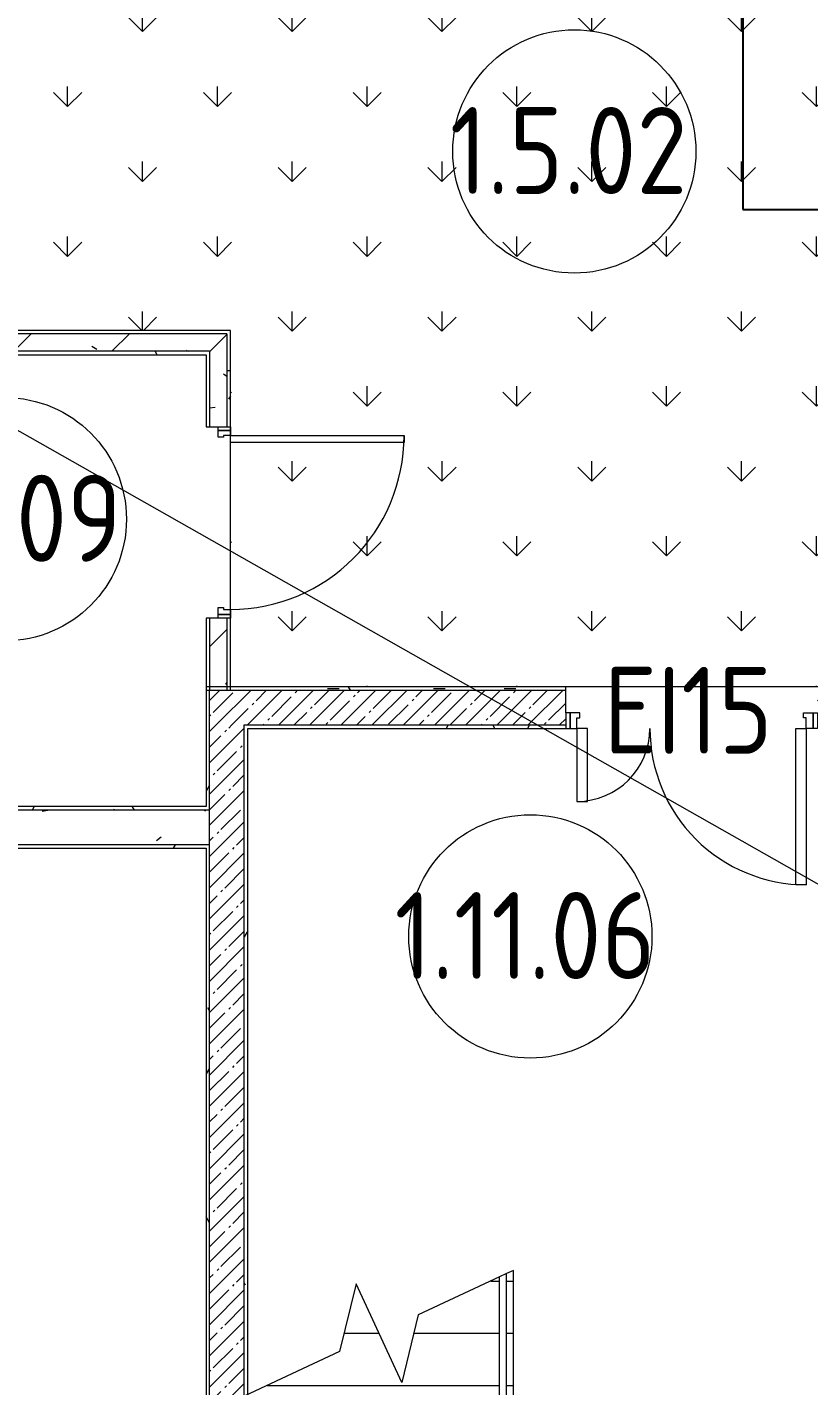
# Model space of a CAD drawing. Header units: millimetres. Extents: x -500089 to 1469082, y -290736 to 166440.
# Drawn here: x 1223103 to 1227604, y -61123 to -53306 of the extents above; entities that cross this region are included whole.
import ezdxf

# ---------------------------------------------------------------- set-up
doc = ezdxf.new("R2010")
doc.units = ezdxf.units.MM
for name, color, linetype, lineweight in [('Двери', 7, 'Continuous', 0), ('Лестницы', 7, 'Continuous', 0), ('Марки дверей', 7, 'Continuous', 9), ('Марки помещений', 7, 'Continuous', 0), ('Ограждение', 7, 'Continuous', 0), ('Стены несущие', 7, 'Continuous', 0), ('Стены отделка', 7, 'Continuous', 0), ('Стены штриховка', 7, 'Continuous', 0), ('экспертиза ДУ пояснения', 6, 'Continuous', 0), ('экспертиза условные обозначения', 1, 'Continuous', 0)]:
    doc.layers.add(name, color=color, linetype=linetype, lineweight=lineweight)
doc.styles.add('GOST Common_1', font='', dxfattribs={"width": 0.9, "height": 700})
doc.styles.get('GOST Common_1').set_extended_font_data('GOST Common')
pattern_1 = [(0, (1111853.59, -73570.49), (812.8, 203.2), [67.056, -542.544, 67.056, -542.544, -3251.2]), (0, (1111853.59, -73570.49), (812.8, 203.2), [-1219.2, 67.056, -1152.144, 67.056, -542.544, -1422.4]), (0, (1111853.59, -73570.49), (812.8, 203.2), [-3048, 67.056, -339.344, 67.056, -948.944]), (120, (1112158.39, -73468.89), (-582.37636, 602.30545), [67.056, -542.544, 67.056, -542.544, -3251.2]), (120, (1112158.39, -73468.89), (-582.37636, 602.30545), [-1219.2, 67.056, -1152.144, 67.056, -542.544, -1422.4]), (120, (1112158.39, -73468.89), (-582.37636, 602.30545), [-3048, 67.056, -339.344, 67.056, -948.944]), (240, (1112259.99, -73062.49), (-230.42364, -805.50545), [67.056, -542.544, 67.056, -542.544, -3251.2]), (240, (1112259.99, -73062.49), (-230.42364, -805.50545), [-1219.2, 67.056, -1152.144, 67.056, -542.544, -1422.4]), (240, (1112259.99, -73062.49), (-230.42364, -805.50545), [-3048, 67.056, -339.344, 67.056, -948.944])]
pattern_2 = [(45, (1111853.59, -73570.49), (-89.80256, 89.80256), []), (45, (1111943.39, -73570.49), (-89.80256, 89.80256), [158.75, -31.75, 13.411, -18.339])]
pattern_3 = [(45, (1111853.6, -73570.5), (-282.8427, 282.8427), [])]
pattern_4 = [(50, (1111853.6, -73570.5), (728.7365, -63.7558), [76.2, -838.2]), (355, (1111853.6, -73570.5), (-140.9716, 764.2276), [60.96, -670.56]), (100.451, (1111914.3, -73575.8), (587.77, 700.4668), [64.76, -712.36]), (46.184, (1111853.6, -73367.3), (1084.316, -168.171), [114.3, -1257.3]), (96.636, (1111943.9, -73381.3), (949.61, 989.71), [97.14, -1068.54]), (351.184, (1111853.6, -73367.3), (949.62, 989.701), [91.44, -1005.84]), (21, (1111955.2, -73418.1), (606.458, -409.0606), [76.2, -838.2]), (326, (1111955.2, -73418.1), (247.2083, 736.753), [60.96, -670.56]), (71.451, (1112005.7, -73452.2), (853.6683, 327.6855), [64.76, -712.36]), (37.5, (1111853.59, -73570.5), (12.3547, 338.2201), [33.528, -628.904, 33.528, -647.192, -673.1]), (37.5, (1111853.59, -73570.5), (12.3547, 338.2201), [-1343.152, 33.528, -639.572]), (7.5, (1111853.6, -73570.5), (267.2789, 400.7221), [33.528, -354.584, 33.528, -613.664, -256.54]), (7.5, (1111853.6, -73570.5), (267.2789, 400.7221), [-1035.304, 33.528, -223.012]), (327.5, (1111627.02, -73570.5), (542.3633, -22.91534), [33.528, -220.472, 33.528, -758.952, -1051.56]), (327.5, (1111627.02, -73570.5), (542.3633, -22.91534), [-1046.48, 33.528, -1018.032]), (317.5, (1111525.4, -73570.5), (592.517, 101.7071), [33.528, -296.672, 33.528, -492.76, -746.76]), (317.5, (1111525.4, -73570.5), (592.517, 101.7071), [-856.488, 33.528, -713.232])]

# ---------------------------------------------------------------- blocks, each defined once
blk = doc.blocks.new('ASVP_ДверьПротивопожарнаяСтальная_2 полотна - EI15 1320х2000h_полотна_ Г Пр _1200 в чистоте_-4225083-З Этаж 01')
at = {"layer": 'Двери', "lineweight": 18}
for p, q in [((-660, 1020), (-600, 1020)), ((-660, 120), (-660, 1020)), ((-600, 1020), (-600, 120)), ((660, 540), (600, 540)), ((600, 540), (600, 120)), ((660, 120), (660, 540)), ((-725, 120), (-700, 120)), ((-725, 30), (-725, 120)), ((-700, 120), (-660, 120)), ((-700, 30), (-700, 120)), ((-700, 120), (-700, 30)), ((-600, 120), (-660, 120)), ((-660, 120), (-660, 60)), ((600, 120), (660, 120)), ((700, 120), (660, 120)), ((660, 120), (660, 60)), ((700, 30), (700, 120)), ((725, 120), (700, 120)), ((700, 120), (700, 30)), ((725, 30), (725, 120)), ((-700, 30), (-725, 30)), ((-644, 30), (-700, 30)), ((-660, 60), (-644, 60)), ((-644, 60), (-644, 30)), ((660, 60), (644, 60)), ((644, 60), (644, 30)), ((644, 30), (700, 30)), ((700, 30), (725, 30))]:
    blk.add_line(p, q, dxfattribs=at)
at = {"layer": 'Двери'}
for centre, radius, start, end in [((-660, 120), 900, 360, 90), ((660, 120), 420, 90, 180)]:
    blk.add_arc(centre, radius, start, end, dxfattribs=at)
blk = doc.blocks.new('Тип верхнего поручня - Верхний поручень_Внутренний_-V402-З Этаж 01')
at = {"layer": 'Ограждение'}
for p, q in [((114010, 13092.7), (113970, 13074.1)), ((113970, 10350), (113970, 13074.1)), ((114010, 10350), (114010, 13092.7)), ((113970, 10350), (114010, 10350))]:
    blk.add_line(p, q, dxfattribs=at)
blk = doc.blocks.new('ASVP_ДверьДеревянная_1 полотно - Санузел 1000х2000h_полотно_ Г Пр _950 в чистоте_-4213391-З Этаж 01')
at = {"layer": 'Двери', "lineweight": 18}
for p, q in [((-500, 1070), (-460, 1070)), ((-500, 70), (-500, 1070)), ((-460, 1070), (-460, 70)), ((-550, 70), (-530, 70)), ((-550, 0), (-550, 70)), ((-530, 0), (-550, 0)), ((-530, 70), (-500, 70)), ((-530, 0), (-530, 70)), ((-530, 70), (-530, 0)), ((-490, 0), (-530, 0)), ((-460, 70), (-500, 70)), ((-500, 70), (-500, 30)), ((-500, 30), (-490, 30)), ((-490, 30), (-490, 0)), ((490, 30), (500, 30)), ((490, 0), (490, 30)), ((530, 0), (490, 0)), ((500, 70), (530, 70)), ((500, 30), (500, 70)), ((530, 70), (530, 0)), ((530, 70), (550, 70)), ((530, 0), (530, 70)), ((550, 0), (530, 0)), ((550, 70), (550, 0))]:
    blk.add_line(p, q, dxfattribs=at)
at = {"layer": 'Двери'}
blk.add_arc((-500, 70), 1000, 0, 90, dxfattribs=at)
blk = doc.blocks.new('ASVP_Марка_Помещение_ОдноЗначение - Номер-684784-З Этаж 01')
at = {"layer": 'Марки помещений'}
blk.add_circle((0, 0), 3.5, dxfattribs=at)

msp = doc.modelspace()

# ---------------------------------------------------------------- hatches: boundary and pattern name
at = {"layer": 'Стены штриховка'}
h = msp.add_hatch(dxfattribs=at)
h.set_pattern_fill('FP_201', color=256, style=0, pattern_type=2)
h.set_pattern_definition(pattern_3)
h.paths.add_polyline_path([(1224133.586, -55170.488), (1224153.586, -55170.488), (1224153.586, -55070.488), (1221913.586, -55070.488), (1221913.586, -55170.488), (1223514.169, -55170.488)], flags=0)
h = msp.add_hatch(dxfattribs=at)
h.set_pattern_fill('FP_31', color=256, style=0, pattern_type=2)
h.set_pattern_definition(pattern_4)
h.paths.add_polyline_path([(1224133.586, -55170.488), (1224153.586, -55170.488), (1224153.586, -55070.488), (1221913.586, -55070.488), (1221913.586, -55170.488), (1223514.169, -55170.488)], flags=0)
h = msp.add_hatch(dxfattribs=at)
h.set_pattern_fill('FP_201', color=256, style=0, pattern_type=2)
h.set_pattern_definition(pattern_3)
h.paths.add_polyline_path([(1224253.586, -57120.488), (1224253.586, -56705.488), (1224153.586, -56705.488), (1224153.586, -57120.488)], flags=0)
h.paths.add_polyline_path([(1224253.586, -55605.488), (1224253.586, -55070.488), (1224153.586, -55070.488), (1224153.586, -55605.488), (1224203.586, -55605.488)], flags=0)
h = msp.add_hatch(dxfattribs=at)
h.set_pattern_fill('FP_31', color=256, style=0, pattern_type=2)
h.set_pattern_definition(pattern_4)
h.paths.add_polyline_path([(1224253.586, -57120.488), (1224253.586, -56705.488), (1224153.586, -56705.488), (1224153.586, -57120.488)], flags=0)
h.paths.add_polyline_path([(1224253.586, -55605.488), (1224253.586, -55070.488), (1224153.586, -55070.488), (1224153.586, -55605.488), (1224203.586, -55605.488)], flags=0)
h = msp.add_hatch(dxfattribs=at)
h.set_pattern_fill('FP_174', color=256, style=0, pattern_type=2)
h.set_pattern_definition(pattern_1)
h.paths.add_polyline_path([(1224253.586, -57100.488), (1224273.586, -57100.488), (1224273.586, -56705.488), (1224253.586, -56705.488), (1224253.586, -57007.955)], flags=0)
h.paths.add_polyline_path([(1224253.586, -55605.488), (1224273.586, -55605.488), (1224273.586, -55050.488), (1224253.586, -55050.488), (1224253.586, -55569.211)], flags=0)
h = msp.add_hatch(dxfattribs=at)
h.set_pattern_fill('FP_174', color=256, style=0, pattern_type=2)
h.set_pattern_definition(pattern_1)
h.paths.add_polyline_path([(1221933.586, -55190.488), (1224133.586, -55190.488), (1224133.586, -55170.488), (1221933.586, -55170.488)], flags=0)
h = msp.add_hatch(dxfattribs=at)
h.set_pattern_fill('FP_174', color=256, style=0, pattern_type=2)
h.set_pattern_definition(pattern_1)
h.paths.add_polyline_path([(1224533.373, -57120.488), (1226203.586, -57120.488), (1226203.586, -57100.488), (1224253.586, -57100.488), (1224253.586, -57120.488), (1224353.586, -57120.488)], flags=0)
h.paths.add_polyline_path([(1227853.586, -57120.488), (1227871.233, -57102.841), (1227853.586, -57100.488), (1227653.586, -57100.488), (1227653.586, -57120.488)], flags=0)
h.paths.add_polyline_path([(1224153.586, -57120.488), (1224153.586, -57100.488), (1224133.586, -57100.488), (1224145.782, -57112.684)], flags=0)
h = msp.add_hatch(dxfattribs=at)
h.set_pattern_fill('FP_174', color=256, style=0, pattern_type=2)
h.set_pattern_definition(pattern_1)
h.paths.add_polyline_path([(1224153.586, -64600.488), (1224153.586, -58010.488), (1224133.586, -58010.488), (1224133.586, -64600.488)], flags=0)
h.paths.add_polyline_path([(1224153.586, -57810.488), (1224153.586, -57120.488), (1224133.586, -57120.488), (1224133.586, -57810.488)], flags=0)
h = msp.add_hatch(dxfattribs=at)
h.set_pattern_fill('FP_35', color=256, style=0, pattern_type=2)
h.set_pattern_definition(pattern_2)
h.paths.add_polyline_path([(1224353.586, -57320.488), (1226203.586, -57320.488), (1226203.586, -57120.488), (1224153.586, -57120.488), (1224153.586, -57320.488), (1224320.607, -57320.488)], flags=0)
h.paths.add_polyline_path([(1227653.701, -57320.488), (1227853.586, -57320.488), (1227853.586, -57120.488), (1227653.586, -57120.488), (1227653.586, -57320.488)], flags=0)
h = msp.add_hatch(dxfattribs=at)
h.set_pattern_fill('FP_35', color=256, style=0, pattern_type=2)
h.set_pattern_definition(pattern_2)
h.paths.add_polyline_path([(1224153.586, -64620.488), (1224353.586, -64620.488), (1224353.586, -57320.488), (1224153.586, -57320.488), (1224153.586, -64600.488)], flags=0)
h = msp.add_hatch(dxfattribs=at)
h.set_pattern_fill('FP_174', color=256, style=0, pattern_type=2)
h.set_pattern_definition(pattern_1)
h.paths.add_polyline_path([(1224353.586, -57340.488), (1226203.586, -57340.488), (1226203.586, -57320.488), (1224353.586, -57320.488)], flags=0)
h = msp.add_hatch(dxfattribs=at)
h.set_pattern_fill('FP_174', color=256, style=0, pattern_type=2)
h.set_pattern_definition(pattern_1)
h.paths.add_polyline_path([(1224373.586, -64600.488), (1224373.586, -57340.488), (1224353.586, -57340.488), (1224353.586, -64600.488)], flags=0)
h = msp.add_hatch(dxfattribs=at)
h.set_pattern_fill('FP_31', color=256, style=0, pattern_type=2)
h.set_pattern_definition(pattern_4)
h.paths.add_polyline_path([(1224133.586, -58010.488), (1224153.586, -58010.488), (1224153.586, -57810.488), (1221913.586, -57810.488), (1221913.586, -58010.488), (1224130.557, -58010.488)], flags=0)
h = msp.add_hatch(dxfattribs=at)
h.set_pattern_fill('FP_174', color=256, style=0, pattern_type=2)
h.set_pattern_definition(pattern_1)
h.paths.add_polyline_path([(1223799.33, -57810.488), (1224133.586, -57810.488), (1224133.586, -57790.488), (1221933.586, -57790.488), (1221933.586, -57810.488), (1223628.296, -57810.488)], flags=0)
h = msp.add_hatch(dxfattribs=at)
h.set_pattern_fill('FP_174', color=256, style=0, pattern_type=2)
h.set_pattern_definition(pattern_1)
h.paths.add_polyline_path([(1224133.586, -58030.488), (1224133.586, -58010.488), (1221713.586, -58010.488), (1221713.586, -58030.488), (1224106.165, -58030.488)], flags=0)
at = {"layer": 'экспертиза условные обозначения'}
h = msp.add_hatch(dxfattribs=at)
h.set_pattern_fill('GRASS', color=6, scale=24)
h.set_pattern_definition([(90, (1077209.23, -303341.8), (-431.0523, 431.0523), [114.3, -747.8046]), (45, (1077209.2, -303341.8), (-431.0523, 431.0523), [114.3, -495.3]), (135, (1077209.2, -303341.8), (-431.0523, -431.0523), [114.3, -495.3])])
h.paths.add_polyline_path([(1216573.586, -55050.488), (1216573.586, -53090.488), (1222173.586, -53090.488), (1222173.586, -50670.488), (1229303.585, -50670.488), (1229303.585, -52950.488), (1228603.586, -52950.488), (1228603.586, -53090.488), (1230893.585, -53090.488), (1242953.585, -53090.488), (1242933.585, -57120.488), (1237273.585, -57100.488), (1224273.586, -57100.488), (1224273.586, -55050.488)])

# ---------------------------------------------------------------- linework, layer by layer
at = {"color": 4}
msp.add_lwpolyline([(1227224.389, -54355.488), (1233843.585, -54355.488), (1233843.585, -52540.488), (1227224.389, -52540.488)], close=True, dxfattribs=at)
at = {"layer": 'Лестницы'}
for p, q in [((1225823.586, -60496.404), (1225355.163, -60714.833)), ((1225903.586, -60459.099), (1225863.586, -60477.752)), ((1225903.586, -60520.488), (1225903.586, -60459.099)), ((1224996.517, -60537.267), (1224902.009, -60926.142)), ((1225260.654, -61103.709), (1224996.517, -60537.267)), ((1225771.938, -60520.488), (1225823.586, -60520.488)), ((1225771.938, -60520.488), (1225823.586, -60520.488)), ((1225863.586, -60520.488), (1225903.586, -60520.488)), ((1225863.586, -60520.488), (1225903.586, -60520.488)), ((1225903.586, -60820.488), (1225903.586, -60520.488)), ((1225355.163, -60714.833), (1225260.654, -61103.709)), ((1224927.686, -60820.488), (1225128.586, -60820.488)), ((1224927.686, -60820.488), (1225128.586, -60820.488)), ((1225329.485, -60820.488), (1225823.586, -60820.488)), ((1225329.485, -60820.488), (1225823.586, -60820.488)), ((1225863.586, -60820.488), (1225903.586, -60820.488)), ((1225863.586, -60820.488), (1225903.586, -60820.488)), ((1225903.586, -61120.488), (1225903.586, -60820.488)), ((1224902.009, -60926.142), (1224353.586, -61181.876)), ((1224485.234, -61120.488), (1225823.586, -61120.488)), ((1224485.234, -61120.488), (1225823.586, -61120.488)), ((1225863.586, -61120.488), (1225903.586, -61120.488)), ((1225863.586, -61120.488), (1225903.586, -61120.488)), ((1225903.586, -61420.488), (1225903.586, -61120.488))]:
    msp.add_line(p, q, dxfattribs=at)
at = {"layer": 'Стены несущие'}
for p, q in [((1224253.586, -55070.488), (1221593.586, -55070.488)), ((1224253.586, -55070.488), (1224253.586, -55605.488)), ((1224153.586, -55170.488), (1221913.586, -55170.488)), ((1224153.586, -55170.488), (1224153.586, -55605.488)), ((1224153.586, -55605.488), (1224203.586, -55605.488)), ((1224203.586, -56705.488), (1224153.586, -56705.488)), ((1224153.586, -56705.488), (1224153.586, -57120.488)), ((1224253.586, -56705.488), (1224253.586, -57120.488)), ((1224153.586, -57810.488), (1224153.586, -57120.488)), ((1224153.586, -57120.488), (1226203.586, -57120.488)), ((1224153.586, -57120.488), (1224253.586, -57120.488)), ((1226203.586, -57250.488), (1226203.586, -57120.488)), ((1224353.586, -64600.488), (1224353.586, -57320.488)), ((1224353.586, -57320.488), (1226203.586, -57320.488)), ((1224153.586, -57810.488), (1221913.586, -57810.488)), ((1224153.586, -58010.488), (1218153.586, -58010.488)), ((1224153.586, -64820.488), (1224153.586, -58010.488))]:
    msp.add_line(p, q, dxfattribs=at)
at = {"layer": 'Стены отделка'}
for p, q in [((1224273.586, -55050.488), (1221593.586, -55050.488)), ((1224273.586, -55605.488), (1224273.586, -55050.488)), ((1221933.586, -55190.488), (1224133.586, -55190.488)), ((1224133.586, -55190.488), (1224133.586, -55605.488)), ((1224133.586, -55605.488), (1224153.586, -55605.488)), ((1224153.586, -56705.488), (1224133.586, -56705.488)), ((1224133.586, -56705.488), (1224133.586, -57790.488)), ((1224273.586, -57120.488), (1224273.586, -56705.488)), ((1226203.586, -57100.488), (1224133.586, -57100.488)), ((1224133.586, -57120.488), (1224153.586, -57120.488)), ((1224253.586, -57120.488), (1224273.586, -57120.488)), ((1226203.586, -57120.488), (1226203.586, -57100.488)), ((1224373.586, -64600.488), (1224373.586, -57340.488)), ((1224373.586, -57340.488), (1226203.586, -57340.488)), ((1224133.586, -57790.488), (1221933.586, -57790.488)), ((1218173.586, -58030.488), (1224133.586, -58030.488)), ((1224133.586, -58030.488), (1224133.586, -64820.488))]:
    msp.add_line(p, q, dxfattribs=at)
at = {"layer": 'Стены штриховка'}
msp.add_line((1224153.586, -58010.488), (1224153.586, -57810.488), dxfattribs=at)
at = {"layer": 'экспертиза ДУ пояснения'}
msp.add_lwpolyline([(1036157.61, 50215.508), (1236236.852, -63095.361)], dxfattribs=at)
at = {"layer": 'экспертиза условные обозначения', "color": 6}
msp.add_lwpolyline([(1216573.586, -55050.488), (1216573.586, -53090.488), (1222173.586, -53090.488), (1222173.586, -50670.488), (1229303.585, -50670.488), (1229303.585, -50670.488), (1229303.585, -50670.488), (1229303.585, -50670.488), (1229303.585, -50670.488), (1229303.585, -50670.488), (1229303.585, -50670.488), (1229303.585, -52950.488), (1228603.586, -52950.488), (1228603.586, -53090.488), (1230893.585, -53090.488), (1242953.585, -53090.488), (1242933.585, -57120.488), (1237273.585, -57100.488), (1237273.585, -57100.488), (1224273.586, -57100.488), (1224273.586, -55050.488), (1216573.586, -55050.488)], dxfattribs=at)

# ---------------------------------------------------------------- block references
at = {"layer": 'Двери'}
for name, p, rotation in [('ASVP_ДверьДеревянная_1 полотно - Санузел 1000х2000h_полотно_ Г Пр _950 в чистоте_-4213391-З Этаж 01', (1224203.586, -56155.488), 270), ('ASVP_ДверьПротивопожарнаяСтальная_2 полотна - EI15 1320х2000h_полотна_ Г Пр _1200 в чистоте_-4225083-З Этаж 01', (1226928.586, -57220.488), 180)]:
    msp.add_blockref(name, p, dxfattribs=dict(at, rotation=rotation))
at = {"layer": 'Марки помещений', "xscale": 199.9999999999999, "yscale": 199.9999999999999, "zscale": 199.9999999999999}
for p in [(1226253.329, -54020.842), (1222974.948, -56136.697), (1226000.426, -58537.578)]:
    msp.add_blockref('ASVP_Марка_Помещение_ОдноЗначение - Номер-684784-З Этаж 01', p, dxfattribs=at)
at = {"layer": 'Ограждение'}
msp.add_blockref('Тип верхнего поручня - Верхний поручень_Внутренний_-V402-З Этаж 01', (1111853.585, -73570.488), dxfattribs=at)

# ---------------------------------------------------------------- texts
at = {"layer": 'Марки дверей', "insert": (1226421.871, -56986.462), "char_height": 500, "width": 1212.1515, "attachment_point": 1, "style": 'GOST Common_1'}
msp.add_mtext('EI15', dxfattribs=at)
at = {"layer": 'Марки помещений', "char_height": 500, "attachment_point": 1, "style": 'GOST Common_1'}
for s, insert, width in [('1.5.02', (1225536.914, -53765.391), 1760.50575), ('1.5.09', (1222258.533, -55881.247), 1760.50575), ('1.11.06', (1225218.312, -58282.128), 1919.23987)]:
    msp.add_mtext(s, dxfattribs=dict(at, insert=insert, width=width))

doc.saveas('drawing.dxf')
